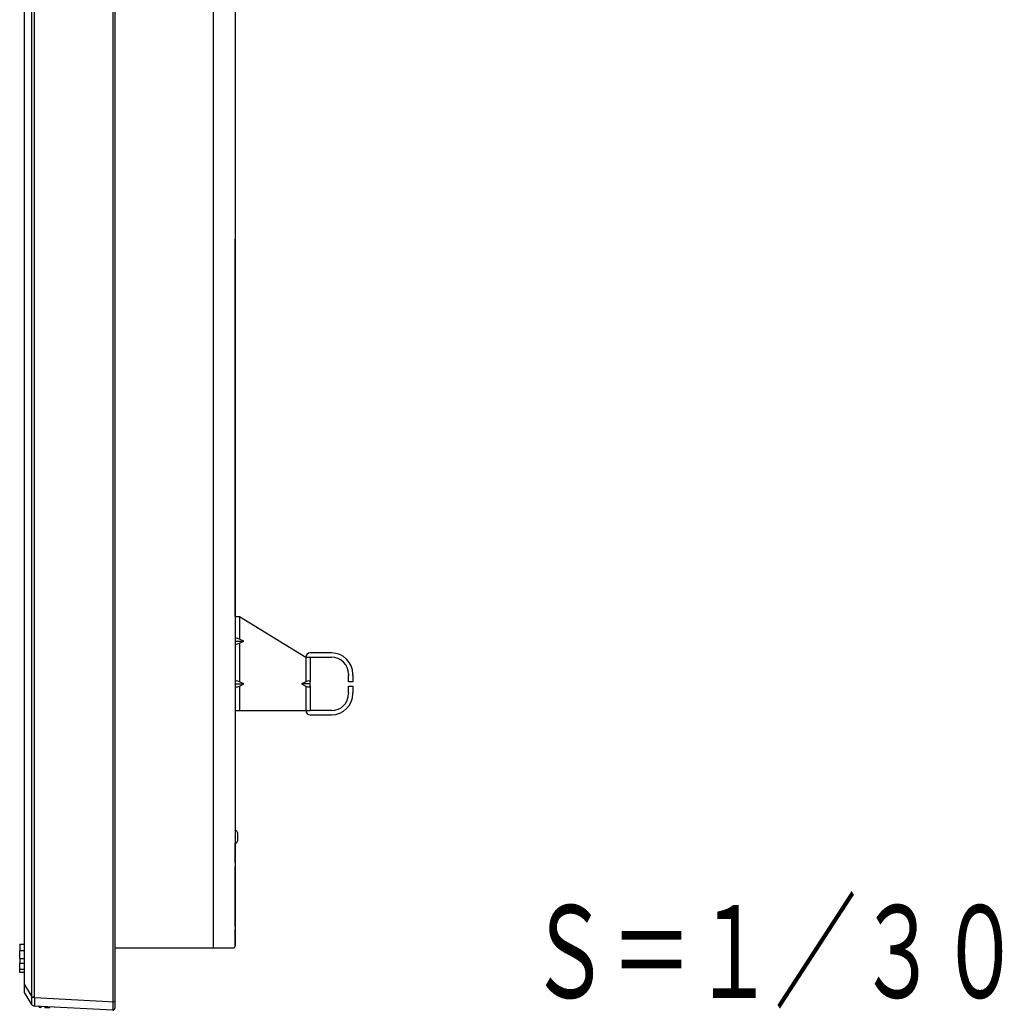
# Model space of a CAD drawing. Units: millimetres, scale not verified. Extents: x -63 to 63, y -57 to 57.
# Drawn here: x 30.1 to 45.42, y -4.28 to 11.16 of the extents above; entities that cross this region are included whole.
import ezdxf
from ezdxf.enums import TextEntityAlignment as Align

# ---------------------------------------------------------------- set-up
doc = ezdxf.new("R2010")
doc.units = ezdxf.units.MM
doc.header["$LTSCALE"] = 0.190236
doc.layers.add('0-0_TOUROKU', color=1, linetype='Continuous')
doc.layers.add('0-1_GAIKEI', color=1, linetype='Continuous')
doc.styles.add('ＭＳ ゴシック', font='')
doc.styles.get('ＭＳ ゴシック').set_extended_font_data('MS Gothic')

msp = doc.modelspace()

# ---------------------------------------------------------------- linework, layer by layer
at = {"layer": '0-1_GAIKEI'}
for p, q in [((31.5547, 26.5556), (31.5547, -4.2845)), ((30.331, 26.345), (30.331, -4.0739)), ((33.1226, -3.3145), (33.1226, 25.5532)), ((33.4647, 1.8522), (33.5314, 1.8522)), ((33.5314, 1.8522), (33.5314, 1.5022)), ((33.5314, 1.4355), (33.5981, 1.4689)), ((33.5314, 1.4355), (33.5314, 0.8355)), ((34.9647, 1.2855), (34.6314, 1.2855)), ((34.5647, 1.2189), (34.5647, 0.8355)), ((34.6314, 1.2189), (34.9647, 1.2189)), ((35.2314, 0.9522), (35.2314, 0.9355)), ((35.298, 0.9355), (35.298, 0.9522)), ((35.298, 0.9355), (35.298, 0.8355)), ((33.4647, 0.8022), (33.5981, 0.8022)), ((33.5981, 0.8022), (33.5314, 0.8355)), ((33.5314, 0.7688), (33.5981, 0.8022)), ((34.5647, 0.8355), (34.4979, 0.8022)), ((34.6314, 0.8022), (34.4979, 0.8022)), ((34.4979, 0.8022), (34.5647, 0.7688)), ((34.6314, 0.8022), (34.6314, 0.8355)), ((34.6314, 0.7688), (34.6314, 0.8022)), ((33.5314, 0.7688), (33.5314, 0.3855)), ((34.5647, 0.7688), (34.5647, 0.3855)), ((34.6314, 0.7688), (34.6314, 0.3855)), ((35.2314, 0.6689), (35.2314, 0.6522)), ((35.298, 0.6522), (35.298, 0.6689)), ((33.4647, 0.3855), (33.5314, 0.3855)), ((33.5314, 0.3855), (34.5647, 0.3855)), ((34.5647, 0.3855), (34.6314, 0.3855)), ((34.9647, 0.3855), (34.6314, 0.3855)), ((34.6314, 0.3189), (34.9647, 0.3189)), ((30.1047, -3.2527), (30.1713, -3.2527)), ((30.1047, -3.2527), (30.1047, -3.3576)), ((30.1047, -3.4788), (30.1047, -3.3576)), ((30.1713, -3.3576), (30.1047, -3.3576)), ((30.1047, -3.4788), (30.1713, -3.4788)), ((30.1047, -3.4788), (30.1047, -3.5499)), ((30.1047, -3.5499), (30.1713, -3.5499)), ((30.1047, -3.6445), (30.1047, -3.5499)), ((30.1047, -3.6445), (30.1713, -3.6445)), ((30.1047, -3.6445), (30.1713, -3.6445)), ((30.1047, -3.6445), (30.1047, -3.6445)), ((30.1047, -3.6965), (30.1047, -3.6966)), ((30.1047, -3.6968), (30.1047, -3.6966)), ((30.1713, -3.6968), (30.1047, -3.6968)), ((30.1713, -3.8787), (30.2909, -4.0739)), ((30.2909, -4.0739), (30.331, -4.0739)), ((30.3314, -4.087), (31.588, -4.1529)), ((30.3314, -4.2204), (30.331, -4.2203)), ((30.423, -4.2418), (30.4217, -4.2418)), ((30.4942, -4.2301), (30.496, -4.2401)), ((30.496, -4.2401), (30.5734, -4.2415)), ((30.5734, -4.2415), (30.5749, -4.2331))]:
    msp.add_line(p, q, dxfattribs=at)
at = {"layer": '0-1_GAIKEI', "color": 7}
for p, q in [((31.588, 26.5222), (31.588, -4.2511)), ((30.1713, 26.2631), (30.1713, -3.992)), ((33.4647, 7.8022), (33.4647, 7.7355)), ((33.4647, 1.8522), (33.4647, 7.7355)), ((33.4647, -1.9811), (33.4647, -1.6811)), ((33.4647, -1.9811), (33.4647, -2.0478)), ((31.588, -3.3145), (33.4314, -3.3145)), ((30.2909, -4.1965), (30.1763, -4.0094)), ((31.5547, -4.2845), (30.3314, -4.2204))]:
    msp.add_line(p, q, dxfattribs=at)
at = {"layer": '0-1_GAIKEI'}
for points in [[(30.2909, -4.0739), (30.2909, 26.345), (30.1713, 26.1498)], [(33.5314, 1.8522), (34.5647, 1.2189), (34.6314, 1.2189), (34.6314, 0.8355)], [(33.4647, 1.4689), (33.5981, 1.4689), (33.5314, 1.5022)], [(35.298, 0.8355), (35.2314, 0.8355), (35.2314, 0.9355)], [(35.2314, 0.6689), (35.2314, 0.7689), (35.298, 0.7689), (35.298, 0.6689)], [(33.498, -1.5145), (33.498, -1.5811), (33.498, -1.6478)], [(30.1713, -3.6965), (30.1047, -3.6965), (30.1047, -3.6445)], [(30.29, -4.163), (30.29, -4.1622), (30.29, -4.1614), (30.29, -4.1606), (30.29, -4.1598), (30.29, -4.159), (30.29, -4.1582), (30.29, -4.1574), (30.29, -4.1566), (30.29, -4.1558), (30.29, -4.155), (30.29, -4.1542), (30.29, -4.1534), (30.29, -4.1526), (30.29, -4.1518), (30.29, -4.151), (30.29, -4.1502), (30.29, -4.1494), (30.29, -4.1486), (30.29, -4.1478), (30.29, -4.147), (30.29, -4.1462), (30.29, -4.1454), (30.29, -4.1446), (30.29, -4.1438), (30.29, -4.143), (30.29, -4.1422), (30.29, -4.1414), (30.29, -4.1406), (30.29, -4.1398), (30.29, -4.139), (30.29, -4.1382), (30.2901, -4.1374), (30.2901, -4.1366), (30.2901, -4.1358), (30.2901, -4.135), (30.2901, -4.1342), (30.2901, -4.1334), (30.2901, -4.1326), (30.2901, -4.1318)], [(30.2902, -4.1943), (30.2902, -4.1935), (30.2902, -4.1927), (30.2902, -4.1919), (30.2902, -4.1911), (30.2902, -4.1903), (30.2902, -4.1895), (30.2902, -4.1887), (30.2901, -4.1879), (30.2901, -4.1871), (30.2901, -4.1863), (30.2901, -4.1855), (30.2901, -4.1847), (30.2901, -4.1839), (30.2901, -4.1831), (30.2901, -4.1823), (30.2901, -4.1815), (30.2901, -4.1807), (30.2901, -4.1799), (30.2901, -4.1791), (30.2901, -4.1782), (30.29, -4.1774), (30.29, -4.1766), (30.29, -4.1758), (30.29, -4.175), (30.29, -4.1742), (30.29, -4.1734), (30.29, -4.1726), (30.29, -4.1718), (30.29, -4.171), (30.29, -4.1702), (30.29, -4.1694), (30.29, -4.1686), (30.29, -4.1678), (30.29, -4.167), (30.29, -4.1662), (30.29, -4.1654), (30.29, -4.1646), (30.29, -4.1638), (30.29, -4.163)], [(30.2901, -4.1318), (30.2901, -4.131), (30.2901, -4.1302), (30.2901, -4.1294), (30.2901, -4.1285), (30.2901, -4.1277), (30.2901, -4.1269), (30.2901, -4.1261), (30.2901, -4.1253), (30.2901, -4.1245), (30.2901, -4.1237), (30.2901, -4.1229), (30.2901, -4.1221), (30.2901, -4.1213), (30.2901, -4.1205), (30.2901, -4.1197), (30.2901, -4.1189), (30.2901, -4.1181), (30.2901, -4.1173), (30.2901, -4.1165), (30.2902, -4.1157), (30.2902, -4.1149), (30.2902, -4.1141), (30.2902, -4.1133), (30.2902, -4.1125), (30.2902, -4.1117), (30.2902, -4.1109), (30.2902, -4.1101), (30.2902, -4.1093), (30.2902, -4.1085), (30.2902, -4.1077), (30.2902, -4.1069), (30.2902, -4.1061), (30.2902, -4.1053), (30.2902, -4.1045), (30.2902, -4.1037), (30.2902, -4.1029), (30.2902, -4.1021), (30.2902, -4.1013), (30.2902, -4.1005)], [(30.2902, -4.0901), (30.2902, -4.0899), (30.2902, -4.0897), (30.2902, -4.0895), (30.2902, -4.0893), (30.2902, -4.0891), (30.2902, -4.0889), (30.2902, -4.0887), (30.2902, -4.0885), (30.2902, -4.0882), (30.2902, -4.088), (30.2902, -4.0878), (30.2902, -4.0876), (30.2902, -4.0874), (30.2902, -4.0872), (30.2902, -4.087), (30.2902, -4.0868), (30.2902, -4.0866), (30.2903, -4.0864), (30.2903, -4.0862), (30.2903, -4.086), (30.2903, -4.0858), (30.2903, -4.0856), (30.2903, -4.0854), (30.2903, -4.0852), (30.2903, -4.085), (30.2903, -4.0848), (30.2903, -4.0846), (30.2903, -4.0844), (30.2903, -4.0842), (30.2903, -4.084), (30.2903, -4.0838), (30.2903, -4.0836), (30.2903, -4.0834), (30.2903, -4.0832), (30.2903, -4.083), (30.2904, -4.0828), (30.2904, -4.0826), (30.2904, -4.0824), (30.2904, -4.0822)], [(30.2902, -4.1005), (30.2902, -4.0997), (30.2902, -4.0989), (30.2902, -4.0981), (30.2902, -4.0973), (30.2902, -4.0965), (30.2902, -4.0957), (30.2902, -4.0949), (30.2902, -4.0941), (30.2902, -4.0933), (30.2902, -4.0925), (30.2902, -4.0917), (30.2902, -4.0909), (30.2902, -4.0901)], [(30.2904, -4.0822), (30.2904, -4.082), (30.2904, -4.0818), (30.2904, -4.0816), (30.2904, -4.0814), (30.2904, -4.0812), (30.2904, -4.081), (30.2904, -4.0808), (30.2905, -4.0806), (30.2905, -4.0804), (30.2905, -4.0802), (30.2905, -4.08), (30.2905, -4.0798), (30.2905, -4.0795), (30.2905, -4.0793), (30.2905, -4.0791), (30.2905, -4.0789), (30.2906, -4.0787), (30.2906, -4.0785), (30.2906, -4.0783), (30.2906, -4.0781), (30.2906, -4.0779), (30.2906, -4.0777), (30.2906, -4.0775), (30.2907, -4.0773), (30.2907, -4.0771), (30.2907, -4.0769), (30.2907, -4.0767), (30.2907, -4.0765), (30.2907, -4.0763), (30.2907, -4.0761), (30.2908, -4.0759), (30.2908, -4.0757), (30.2908, -4.0755), (30.2908, -4.0753), (30.2908, -4.0751), (30.2908, -4.0749), (30.2909, -4.0747), (30.2909, -4.0745), (30.2909, -4.0743)], [(30.2909, -4.0743), (30.2909, -4.0741), (30.2909, -4.0739)], [(30.3314, -4.087), (30.3315, -4.0876), (30.3315, -4.0883), (30.3315, -4.0889), (30.3315, -4.0895), (30.3315, -4.0901), (30.3315, -4.0907), (30.3315, -4.0913), (30.3316, -4.0919), (30.3316, -4.0925), (30.3316, -4.0931), (30.3316, -4.0937), (30.3316, -4.0943), (30.3316, -4.0949), (30.3316, -4.0955), (30.3316, -4.0961), (30.3317, -4.0967), (30.3317, -4.0973), (30.3317, -4.098), (30.3317, -4.0986), (30.3317, -4.0992), (30.3317, -4.0998), (30.3317, -4.1004), (30.3317, -4.101), (30.3317, -4.1016), (30.3318, -4.1022), (30.3318, -4.1028), (30.3318, -4.1034), (30.3318, -4.104), (30.3318, -4.1046), (30.3318, -4.1052), (30.3318, -4.1058), (30.3318, -4.1064), (30.3318, -4.107), (30.3318, -4.1077), (30.3318, -4.1083), (30.3319, -4.1089), (30.3319, -4.1095), (30.3319, -4.1101), (30.3319, -4.1107)], [(30.3319, -4.1107), (30.3319, -4.1113), (30.3319, -4.1119), (30.3319, -4.1125), (30.3319, -4.1131), (30.3319, -4.1137), (30.3319, -4.1143), (30.3319, -4.1149), (30.3319, -4.1155), (30.3319, -4.1161), (30.3319, -4.1167), (30.332, -4.1174), (30.332, -4.118), (30.332, -4.1186), (30.332, -4.1192), (30.332, -4.1198), (30.332, -4.1204), (30.332, -4.121), (30.332, -4.1216), (30.332, -4.1222), (30.332, -4.1228), (30.332, -4.1234), (30.332, -4.124), (30.332, -4.1246), (30.332, -4.1252), (30.332, -4.1258), (30.332, -4.1264), (30.332, -4.1271), (30.332, -4.1277), (30.332, -4.1283), (30.332, -4.1289), (30.3321, -4.1295), (30.3321, -4.1301), (30.3321, -4.1307), (30.3321, -4.1313), (30.3321, -4.1319), (30.3321, -4.1325), (30.3321, -4.1331), (30.3321, -4.1337), (30.3321, -4.1343)], [(30.3321, -4.1343), (30.3321, -4.1349), (30.3321, -4.1355), (30.3321, -4.1362), (30.3321, -4.1368), (30.3321, -4.1374), (30.3321, -4.138), (30.3321, -4.1386), (30.3321, -4.1392), (30.3321, -4.1398), (30.3321, -4.1404), (30.3321, -4.141), (30.3321, -4.1416), (30.3321, -4.1422), (30.3321, -4.1428), (30.3321, -4.1434), (30.3321, -4.144), (30.3321, -4.1446), (30.3321, -4.1452), (30.3321, -4.1459), (30.3321, -4.1465), (30.3321, -4.1471), (30.3321, -4.1477), (30.3321, -4.1483), (30.3321, -4.1489), (30.3321, -4.1495), (30.3321, -4.1501), (30.3321, -4.1507), (30.3321, -4.1513), (30.3321, -4.1519), (30.3321, -4.1525), (30.3322, -4.1531), (30.3322, -4.1537), (30.3322, -4.1543), (30.3322, -4.1549), (30.3322, -4.1556), (30.3322, -4.1562), (30.3322, -4.1568), (30.3322, -4.1574), (30.3322, -4.158)], [(30.3322, -4.158), (30.3322, -4.1586), (30.3322, -4.1592), (30.3322, -4.1598), (30.3322, -4.1604), (30.3322, -4.161), (30.3322, -4.1616), (30.3322, -4.1622), (30.3322, -4.1628), (30.3322, -4.1634), (30.3322, -4.164), (30.3322, -4.1647), (30.3322, -4.1653), (30.3322, -4.1659), (30.3322, -4.1665), (30.3322, -4.1671), (30.3322, -4.1677), (30.3322, -4.1683), (30.3322, -4.1689), (30.3322, -4.1695), (30.3322, -4.1701), (30.3322, -4.1707), (30.3322, -4.1713), (30.3322, -4.1719), (30.3322, -4.1725), (30.3322, -4.1731), (30.3322, -4.1737), (30.3322, -4.1744), (30.3322, -4.175), (30.3322, -4.1756), (30.3322, -4.1762), (30.3322, -4.1768), (30.3322, -4.1774), (30.3322, -4.178), (30.3322, -4.1786), (30.3322, -4.1792), (30.3322, -4.1798), (30.3322, -4.1804), (30.3322, -4.181), (30.3322, -4.1816)], [(30.3321, -4.2053), (30.3321, -4.2059), (30.3321, -4.2065), (30.3321, -4.2071), (30.3321, -4.2077), (30.3321, -4.2083), (30.3321, -4.2089), (30.3321, -4.2095), (30.3321, -4.2101), (30.3321, -4.2107), (30.3321, -4.2113), (30.3321, -4.2119), (30.3321, -4.2126), (30.3321, -4.2132), (30.332, -4.2138), (30.332, -4.2144), (30.332, -4.215), (30.332, -4.2156), (30.332, -4.2162), (30.332, -4.2168), (30.332, -4.2174), (30.3319, -4.218), (30.3319, -4.2186), (30.3318, -4.2192), (30.3317, -4.2198), (30.3314, -4.2204), (30.3314, -4.2204)], [(30.3322, -4.1816), (30.3322, -4.1822), (30.3322, -4.1828), (30.3322, -4.1834), (30.3322, -4.1841), (30.3322, -4.1847), (30.3322, -4.1853), (30.3322, -4.1859), (30.3322, -4.1865), (30.3322, -4.1871), (30.3322, -4.1877), (30.3322, -4.1883), (30.3322, -4.1889), (30.3322, -4.1895), (30.3322, -4.1901), (30.3322, -4.1907), (30.3322, -4.1913), (30.3322, -4.1919), (30.3322, -4.1925), (30.3322, -4.1932), (30.3322, -4.1938), (30.3322, -4.1944), (30.3322, -4.195), (30.3322, -4.1956), (30.3322, -4.1962), (30.3322, -4.1968), (30.3322, -4.1974), (30.3322, -4.198), (30.3322, -4.1986), (30.3322, -4.1992), (30.3322, -4.1998), (30.3322, -4.2004), (30.3322, -4.201), (30.3322, -4.2016), (30.3322, -4.2022), (30.3322, -4.2029), (30.3321, -4.2035), (30.3321, -4.2041), (30.3321, -4.2047), (30.3321, -4.2053)], [(30.5288, -4.2307), (30.4942, -4.2301), (30.494, -4.2289)]]:
    msp.add_lwpolyline(points, dxfattribs=at)
at = {"layer": '0-1_GAIKEI', "color": 7}
for points in [[(33.4647, 25.4735), (33.4647, -3.2811), (33.4647, -3.0211)], [(33.4647, -2.9811), (33.4647, -2.1145), (33.4647, -2.0478)], [(30.2904, -4.1955), (30.2904, -4.1955), (30.2904, -4.1954), (30.2904, -4.1954), (30.2904, -4.1954), (30.2904, -4.1953), (30.2904, -4.1953), (30.2904, -4.1953), (30.2904, -4.1953), (30.2904, -4.1952), (30.2903, -4.1952), (30.2903, -4.1952), (30.2903, -4.1951), (30.2903, -4.1951), (30.2903, -4.1951), (30.2903, -4.1951), (30.2903, -4.195), (30.2903, -4.195), (30.2903, -4.195), (30.2903, -4.1949), (30.2903, -4.1949), (30.2903, -4.1949), (30.2903, -4.1948), (30.2903, -4.1948), (30.2903, -4.1948), (30.2903, -4.1948), (30.2902, -4.1947), (30.2902, -4.1947), (30.2902, -4.1947), (30.2902, -4.1946), (30.2902, -4.1946), (30.2902, -4.1946), (30.2902, -4.1946), (30.2902, -4.1945), (30.2902, -4.1945), (30.2902, -4.1945), (30.2902, -4.1944), (30.2902, -4.1944), (30.2902, -4.1944), (30.2902, -4.1943)], [(30.2902, -4.1943), (30.2902, -4.1943), (30.2902, -4.1943)], [(30.2909, -4.1965), (30.2909, -4.1965), (30.2909, -4.1965), (30.2909, -4.1965), (30.2909, -4.1964), (30.2909, -4.1964), (30.2908, -4.1964), (30.2908, -4.1964), (30.2908, -4.1963), (30.2908, -4.1963), (30.2908, -4.1963), (30.2908, -4.1963), (30.2908, -4.1962), (30.2907, -4.1962), (30.2907, -4.1962), (30.2907, -4.1961), (30.2907, -4.1961), (30.2907, -4.1961), (30.2907, -4.1961), (30.2907, -4.196), (30.2906, -4.196), (30.2906, -4.196), (30.2906, -4.196), (30.2906, -4.1959), (30.2906, -4.1959), (30.2906, -4.1959), (30.2906, -4.1959), (30.2906, -4.1958), (30.2905, -4.1958), (30.2905, -4.1958), (30.2905, -4.1957), (30.2905, -4.1957), (30.2905, -4.1957), (30.2905, -4.1957), (30.2905, -4.1956), (30.2905, -4.1956), (30.2905, -4.1956), (30.2905, -4.1955), (30.2904, -4.1955), (30.2904, -4.1955)]]:
    msp.add_lwpolyline(points, dxfattribs=at)
at = {"layer": '0-1_GAIKEI'}
for centre, radius, start, end in [((34.6314, 1.2189), 0.0667, 90, 180), ((34.9647, 0.9522), 0.3333, 0, 90), ((34.9647, 0.9522), 0.2667, 0, 90), ((34.9647, 0.6522), 0.3333, 270, 0), ((34.9647, 0.6522), 0.2667, 270, 0), ((34.6314, 0.3855), 0.0667, 180, 270), ((33.4647, -1.5145), 0.0333, 0, 90), ((33.4647, -1.6478), 0.0333, 270, 0), ((30.5171, -4.0735), 0.1862, 180.13777, 184.18616), ((30.4217, -4.2225), 0.0193, 184.90006, 270), ((30.423, -4.2225), 0.0193, 270, 349.0075)]:
    msp.add_arc(centre, radius, start, end, dxfattribs=at)
at = {"layer": '0-1_GAIKEI', "color": 7}
for centre, start, end in [((33.4314, -3.2811), 270, 326.30993), ((33.4314, -3.2811), 326.30993, 0), ((30.2047, -3.992), 180, 211.5), ((31.5547, -4.2511), 270, 0)]:
    msp.add_arc(centre, 0.0333, start, end, dxfattribs=at)
at = {"layer": '0-1_GAIKEI'}
for centre, major_axis, ratio, start_param, end_param in [((33.5314, 1.4689), (-0.0649, 0.0401), 0.381871, 4.9439905, 6.5147868), ((33.5314, 1.4688), (0.0649, 0.0401), 0.381871, 2.9099912, 4.4807875), ((33.5314, 0.8022), (-0.0649, 0.0401), 0.381871, 4.9439905, 6.5147868), ((34.5647, 0.8022), (0.0649, 0.0401), 0.381871, 6.0515838, 7.6223801), ((33.5314, 0.8022), (0.0649, 0.0401), 0.381871, 2.9099912, 4.4807875), ((34.5647, 0.8022), (-0.0649, 0.0401), 0.381871, 1.8023978, 3.3731942), ((30.3341, -4.087), (0.0499, 0.0035), 0.003719, 1.6230241, 2.6446053)]:
    msp.add_ellipse(centre, major_axis=major_axis, ratio=ratio, start_param=start_param, end_param=end_param, dxfattribs=at)
at = {"layer": '0-1_GAIKEI', "color": 7}
msp.add_ellipse((30.3341, -4.1704), major_axis=(-0.0026, -0.0499), ratio=0.997472, start_param=5.261604, end_param=6.2831853, dxfattribs=at)

# ---------------------------------------------------------------- texts
at = {"layer": '0-0_TOUROKU', "style": 'ＭＳ ゴシック', "width": 0.65}
msp.add_text('Ｓ＝１／３０', height=1.444, dxfattribs=at).set_placement((38.0335, -4.5254), align=Align.BOTTOM_LEFT)

doc.saveas('drawing.dxf')
